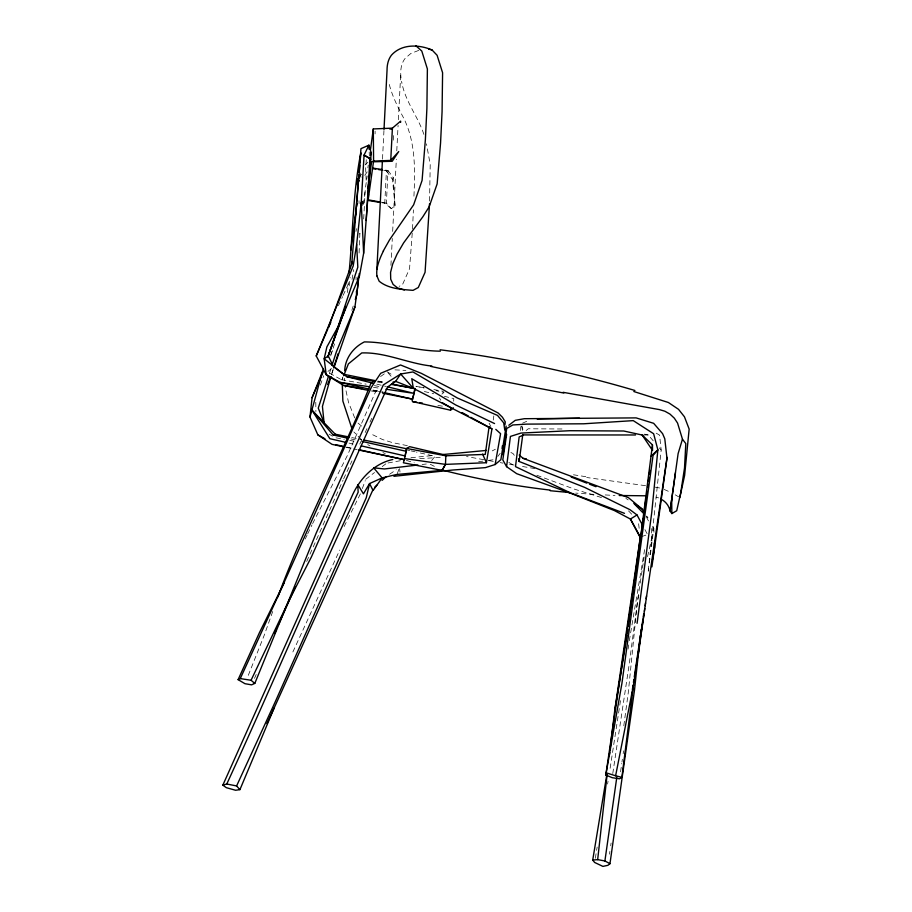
<?xml version="1.0" encoding="UTF-8"?>
<svg xmlns="http://www.w3.org/2000/svg" width="912" height="912" viewBox="0 0 912 912"><rect width="100%" height="100%" fill="white"/><g stroke="black" fill="none" stroke-linecap="round" stroke-linejoin="round"><path stroke-width="0.68" stroke-dasharray="4.56 3.42" d="M375.071 133.939L375.106 131.157M413.934 196.137C415.142 170.111 415.678 142.511 403.902 118.549C397.757 107.023 391.738 95.236 388.786 82.433M429.563 201.05L430.213 164.434L426.474 143.857M362.885 203.729L362.942 200.925M362.486 205.474L362.588 201.313M359.089 253.023L359.898 233.267L359.18 237.462M453.674 401.223L453.788 398.578L444.418 396.332M412.52 229.026L413.41 209.863M387.988 170.476L393.22 177.487L395.033 205.816L391.328 208.631L386.392 203.137L387.988 170.476L383.804 169.814M393.266 140.152L393.619 133.106M382.516 158.984L384.02 129.287M391.328 208.631L384.773 203.216L386.414 170.829L383.77 170.396M390.929 265.335L392.297 238.477M392.662 231.409L396.344 159.315M396.777 150.833L398.088 125.389M398.373 119.734L400.756 73.085M363.683 218.937L365.256 189.286L367.194 175.993M366.282 159.737L365.678 168.766L366.202 181.271M412.235 233.233L409.545 268.709L402.5 284.635L399.171 286.334M347.529 292.49L348.293 282.595M382.618 393.87L382.835 391.339M648.272 570.673L661.177 450.061L659.581 435.127L653.79 431.798M349.171 285.855L350.185 277.476M363.421 204.402L365.256 189.286M648.25 571.357L648.603 568.575M649.321 563L650.21 556.035M650.393 554.633L653.79 528.162L651.852 524.753M520.307 430.51L520.855 426.463M623.797 725.77L628.311 692.333L637.545 600.415L642.242 569.578M493.255 420.033L493.814 415.929M620.559 771.814L621.756 763.435M621.961 762.033L622.36 759.251M623.158 753.665L623.557 750.872M367.867 167.819L368.243 165.175M609.501 854.168L609.9 851.375M610.698 845.812L611.108 843.019M620.479 700.655L609.626 771.472M628.083 649.07L628.699 644.887M612.761 773.547L629.223 664.153L637.556 601.054L639.426 592.732M642.458 568.176L643.313 562.567M643.519 561.165L644.157 556.958M595.319 858.249L597.166 847.054M607.586 784.046L608.042 781.242M629.314 640.703L645.115 546.664M352.032 279.46L353.696 269.656M355.988 231.431L356.467 228.65M647.531 556.662L651.59 538.627M342.741 377.146L342.137 379.688L343.174 377.055M334.533 343.938L330.646 355.942M333.393 368.573L331.25 375.345L333.564 368.642M351.838 310.354L353.548 304.939M329.449 373.339L331.603 366.647M397.301 473.716L399.057 468.7M320.397 385.058L323.657 375.801M272.734 611.45L264.206 635.333L247.049 678.471M395.033 205.816L392.502 179.493L393.22 177.487M360.377 493.882L344.086 526.623M362.326 488.57L365.267 480.601M331.523 368.562L327.305 371.925L341.339 379.677L342.251 377.511M330.714 354.551L332.401 350.63M254.494 678.38L256.215 674.504M306.706 561.484L343.037 480.179M338.432 305.668L342.547 296.674M343.129 295.385L349.604 281.249M292.877 651.966L339.72 550.073M343.619 478.891L351.998 460.856M359.773 444.098L362.771 437.657M365.165 432.505L366.955 428.64M369.953 422.199L371.743 418.334M305.224 538.992L307.07 535.15M307.686 533.862L311.995 524.89M312.611 523.602L347.119 456.023L375.584 391.795L378.503 389.253M364.766 175.309L367.217 171.901M359.932 176.347L361.574 174.181M497.849 456.399L500.186 453.321M431.65 460.526L435.047 456.331L416.408 452.09M365.222 164.855L367.992 162.108M526.144 430.521L528.242 428.777L564.676 429.005M441.898 394.109L444.007 392.377L435.993 390.632M365.758 479.267L374.536 472.519M382.219 466.613L386.608 463.239M380.578 376.553L386.015 372.586M389.595 474.274L396.196 469.726M492.252 450.893L495.353 449.228M522.508 423.191L527.695 420.899M418.722 50.399L410.924 53.42L405.281 58.208A350.071 79.868 38.7 0 0 401.896 83.06M641.558 536.632L646.369 534.956M387.988 462.988L401.816 460.457M478.652 461.689L482.87 461.141M488.49 460.4L495.512 459.477M422.119 464.493L426.314 464.003M410.97 457.699L434.716 455.35M419.759 458.588L443.198 457.311M643.37 435.013L648.215 434.967L654.702 442.514M394.953 369.862L405.886 370.409M593.963 494.361L575.666 493.107M605.192 494.942L615.007 495.455M645.536 485.697L586.724 477.512M373.498 387.349L379.039 388.17M437.908 405.475L443.528 406.33M382.117 202.772L384.773 203.216M377.317 381.968L382.88 382.937M372.837 390.53L377.032 391.259M378.423 391.499L382.618 392.228M341.339 379.677L366.134 384.146M374.41 385.639L381.296 386.882M382.185 202.373L386.392 203.137M424.205 387.794L415.952 386.289L423.966 388.022M433.838 389.561L443.471 391.328M336.015 437.817L344.269 439.39M349.775 440.428L353.902 441.214M655.147 487.133L660.71 488.194M371.207 390.929L376.747 392.035M377.899 381.102L383.393 382.196M377.978 381.193L383.473 382.31M407.333 445.649L392.57 442.639L382.538 439.55L370.762 433.793M351.736 437.566L361.346 439.527M345.956 447.302L357.082 449.662M644.431 434.146L648.215 434.967M346.72 447.074L352.214 448.259M351.04 438.957L355.178 439.88M407.083 449.969L409.75 450.585M411.084 450.881L415.074 451.793M349.011 443.084L353.115 444.019M373.076 390.017L379.916 391.601M424.354 391.522L433.713 393.767M376.759 384.123L386.335 386.506M656.002 497.12L658.646 497.906M601.441 497.542L574.492 489.174L536.131 474.992M406.41 460.389L414.253 462.829M664.107 489.413L670.787 492.389M382.915 452.569L385.286 453.595M510.88 452.5L513.034 453.549L515.531 456.969M430.293 464.276L436.255 467.32M675.222 494.828L678.676 496.835M508.873 462.475L514.573 465.793M387.11 371.8L393.836 375.824M367.753 444.577L370.055 445.979M329.141 434.135L332.435 436.187M625.894 498.385L628.197 499.89M361.334 439.573L353.89 431.969M358.063 423.111L362.292 426.679M646.084 515.998L647.976 517.948L646.483 515.69M628.528 510.914L632.461 514.972M388.056 372.86L391.841 377.112M659.33 447.895L661.177 450.061M386.414 170.829L392.502 179.493M354.7 417.89L348.521 402.397L345.26 387.212M439.424 397.906L440.827 400.265M646.54 517.321L648.489 520.934M644.932 529.644L647.577 534.535M489.117 423.145L490.816 426.577M423.875 134.372C418.027 116.656 405.475 101.734 401.93 83.083M521.892 426.018L522.918 429.392M360.115 172.984L361.494 179.858M521.721 426.44L522.473 430.453M638.639 523.773L639.38 530.545M399.616 468.597L399.992 472.074M344.326 378.286L344.588 380.828M651.248 528.527L652.046 542.503M653.79 528.162L653.961 532.289M369.189 151.962L369.371 156.043M356.011 277.191L356.09 279.995M358.997 200.743L359.077 203.57M315.791 402.283L315.894 411.574M585.812 476.668A487.76 66.097 10.3 0 1 573.488 474.787M534.888 468.586A487.76 66.097 10.3 0 1 519.646 466.009M514.094 465.052A487.76 66.097 10.3 0 1 508.543 464.094M502.991 463.125A487.76 66.097 10.3 0 1 500.209 462.635M493.267 461.404A487.76 66.097 10.3 0 1 485.173 459.944M483.839 459.705A487.76 66.097 10.3 0 1 466.556 456.524"/><path stroke-width="1.37" d="M358.108 277.009L357.709 286.892L354.905 307.048L334.031 367.308M470.797 417.331L491.956 428.868L486.438 462.726L445.466 464.379L404.609 458.565L403.389 462.772L442.069 470.398L445.466 464.379L445.843 455.795L443.095 454.518L409.648 446.663L406.615 448.453L404.392 459.694L358.473 449.958M360.012 162.53L360.935 148.667L368.904 145.179L371.093 152.452L370.762 159.361L363.637 253.251L359.488 275.926L338.056 326.735L328.263 355.965L324.17 358.769L326.2 374.695L343.505 385.423L368.437 390.382M429.506 203.866L425.072 272.3L418.289 287.519L413.068 290.347C401.588 289.48 388.307 288.785 379.153 281.204L376.941 276.04M380.783 202.122L368.174 199.831L368.459 194.233M376.884 269.257L382.436 160.398M384.02 129.287L387.053 69.916A361.095 81.818 39.6 0 1 391.556 55.062C401.804 43.73 418.996 44.403 432.06 49.978L437.11 55.29L442.594 72.743L442.069 111.766L440.564 142.956L437.144 183.905L429.107 206.91L422.803 216.839L403.594 242.923L397.051 254.163L392.684 264.024L390.564 272.403L390.712 279.209L393.106 284.419L397.689 287.987L404.381 289.959M368.881 181.556L371.549 161.914L373.589 161.105L390.746 160.398L392.399 128.147L400.619 121.148L400.642 122.345M344.713 370.728C345.124 358.268 353.366 347.347 364.367 341.92C389.652 341.954 414.743 351.006 440.325 351.166M368.961 389.071L340.233 382.413L326.2 374.695L316.225 355.965L353.183 265.996L356.649 244.496L361.232 202.453L364.07 155.097L368.904 145.179L369.075 149.249M366.202 220.453L369.953 158.312L364.07 155.097L370.762 159.361L369.953 158.312M349.057 272.711C352.978 232.777 352.898 192.158 360.844 152.794L351.724 264.092L328.423 327.522L330.782 322.381M355.099 219.564L357.971 186.173M358.211 183.392L358.929 175.047M359.168 172.265L359.773 165.311M640.327 635.482L634.524 689.928L609.968 863.698L607.894 865.317L602.912 866.4L594.624 862.456L592.72 860.062L606.811 774.71M640.623 632.689L640.919 629.896M344.565 447.005L332.036 444.349L317.843 434.842L309.989 417.012L312.075 397.7L323.464 369.052M592.72 860.062L597.668 859.628L607.107 774.767M609.387 755.273L609.718 752.503M610.048 749.732L614.665 710.961L640.349 537.054L630.42 519.042L614.335 510.538L571.277 493.517L516.716 473.693L506.582 466.659L502.797 459.876L506.639 434.294M502.079 448.465L502.421 445.672M504.952 424.696L505.282 421.903L502.444 417.251L498.18 413.011L421.333 373.361L400.539 364.971L380.692 373.293L371.366 387.258L278.536 594.977L240.266 678.585L238.1 679.645L244.975 683.704L251.598 684.844L254.801 683.407L316.373 532.688L383.371 384.853L400.664 374.023L412.942 371.948L457.254 397.963L497.507 415.405L503.698 422.86L504.792 430.065M508.839 425.243L515.246 420.341L524.343 418.699L636.109 417.89L653.653 423.316L662.591 433.645L664.791 438.82L666.946 458.086L633.532 684.923L621.881 777.343L619.556 778.791L612.157 777.685L605.807 775.006L639.118 549.081L652.456 444.896L642.162 435.024L623.717 431L569.932 430.715L520.991 433.063L510.424 436.426L506.582 466.659M355.27 299.524L356.558 295.454L359.305 273.452M350.812 250.116L356.09 210.592M356.66 206.363L357.037 203.547M637.078 623.341L651.772 512.316L657.86 449.833L653.63 433.747L633.259 420.626L583.646 423.795L526.931 424.114L512.829 424.958L506.73 428.469L503.048 454.803M667.105 457.379L651.909 566.854M627.296 633.418L627.866 629.234M628.243 626.441L640.349 537.054M675.439 472.735L670.069 511.028L671.859 513.57L676.715 510.731L680.671 493.187L684.513 468.027L685.801 443.608L682.461 439.196L677.559 423.065L674.321 418.163L669.989 414.105L664.905 411.232L659.399 409.591L563.103 392.308M370.534 149.374L373.304 128.934L392.399 128.147M373.304 128.934L373.589 161.105L368.174 199.831M642.299 524.742L637.009 514.961L629.953 509.683L584.546 487.339L519.145 461.483L522.804 434.477M605.807 775.006L621.938 683.305L653.06 455.396L657.86 449.833L651.088 456.114M639.118 549.081L643.336 518.096M643.712 515.28L646.209 496.96M646.597 494.144L646.973 491.329M647.554 487.099L647.93 484.283M648.318 481.468L648.888 477.238M649.276 474.422L649.846 470.193M369.839 161.527L370.192 158.939M370.728 155.04L371.093 152.452M489.083 426.702L485.275 454.415L445.843 455.795L406.615 448.453L405.133 455.943L361.323 445.9M643.986 614.141L638.024 656.366M644.374 611.336L644.773 608.521M645.16 605.716L645.548 602.9M646.141 598.682L646.528 595.867M609.968 863.698L604.895 860.962L616.797 777.309M631.583 695.024L631.982 692.231M367.924 188.18L368.494 184.213M636.998 663.412L637.408 660.596M632.392 689.438L633.019 685.243M633.441 682.45L633.863 679.645M634.285 676.852L642.903 619.465M643.313 616.672L643.735 613.867M506.16 426.098L500.87 459.705L495.136 464.527L485.366 467.639L452.74 470.022L393.893 476.303M412.942 398.031L414.926 388.501L391.248 384.385M614.665 710.961L627.103 634.82M652.456 559.991L654.634 547.405L654.451 543.278M495.136 464.527L500.597 433.69L495.797 429.37M415.245 388.637L412.11 400.562L412.589 401.599L450.505 410.195L450.973 407.744L442.229 402.625M621.881 777.343L615.611 775.77L633.532 684.923M679.828 497.507L684.627 475.403L689.153 429.096L684.456 416.807L678.528 409.328L668.393 402.5L633.829 391.522M309.989 417.012L322.05 373.042M351.724 264.092L352.442 261.436M330.862 376.69L322.426 406.399L324.056 422.712L335.274 434.203L349 437.008M682.461 439.196L678.118 453.595L670.069 511.028C669.134 505.829 665.566 501.315 660.812 499.081M334.248 365.86L338.113 353.674M328.582 376.018L318.265 408.12L324.056 422.712L312.075 410.286L329.836 438.695L346.264 442.457M332.025 365.313L336.334 351.929L354.905 307.048M333.632 366.875L328.263 355.965L345.876 306.797M327.727 357.059L345.705 306.455M277.943 596.858L279.368 592.88C306.044 521.47 342.524 454.427 370.785 383.69L372.962 382.105M327.67 384.419L330.737 376.633M343.699 375.744L348.395 363.888L361.756 352.933C385.445 352.055 408.405 363.683 431.923 366.065M404.392 459.694L360.468 450.038M392.81 459.5C374.581 463.41 360.479 478.002 352.773 494.384L222.847 785.141L226.336 787.683L235.592 790.259L239.924 789.644L274.079 708.145L373.133 489.345M316.225 355.965L327.864 328.822M312.075 397.7L323.372 371.549M274.683 633.156L276.416 629.28M278.73 624.104L295.351 586.883M222.847 785.141L226.769 784.012C271.48 687.146 312.485 588.616 358.154 492.218L357.812 484.614L363.432 493.848L369.565 483.565L382.105 477.888L396.754 474.457L442.206 470.364M238.1 679.645L259.407 632.723L284.293 582.62M239.924 789.644L236.607 785.939L274.854 702.662L366.271 497.735L369.565 483.565L373.054 490.531L382.105 477.888L373.658 467.822L384.431 468.962L417.935 464.995M340.518 319.667L344.052 312.121M266.863 723.535L274.079 708.145M240.266 678.585L251.062 680.272L289.229 599.993L311.266 557.232L387.543 387.03L395.626 381.364L400.664 374.023L413.353 388.352L491.956 428.868M383.268 251.017L389.618 239.742L413.638 204.812L422.085 180.428L425.391 139.479L426.896 108.289L427.386 68.959L421.789 51.061L415.712 45.6M442.069 470.398L445.466 464.379M357.949 187.028L356.649 180.679L359.111 177.43M390.746 160.398L398.738 151.552L392.217 161.287L374.65 161.755L373.589 161.105M374.775 487.099L376.873 485.184M382.105 480.385L386.3 476.554M450.505 410.195L453.378 407.835M637.009 514.961L630.42 519.042L640.11 537.316M312.075 410.286L333.131 434.967L335.274 434.203M392.901 382.174L395.626 381.364L413.353 388.352L411.768 378.708L455.818 405.019L494.566 423.556M443.095 454.518L486.37 450.437M389.823 129.071L392.491 128.934M537.225 419.053L579.462 418.129M635.493 434.978L523.819 434.921L519.156 436.894L515.497 466.625L569.84 492.605L624.503 513.342M619.202 495.501L645.742 495.797M356.649 180.679L359.385 180.85M550.198 490.724L570 492.583M340.233 382.413L369.337 386.734M385.97 389.207L413.695 393.311L387.703 386.848M412.589 401.599L416.807 402.249M419.623 402.671L422.438 403.104M519.224 455.088L523.169 458.371L526.361 458.861M372.62 168.059L382.402 169.598M373.168 168.674L375.812 169.108M378.469 169.541L382.447 170.179M367.513 200.344L380.794 202.555M356.649 244.496L357.812 267.193L338.056 326.735L326.895 346.879L324.17 358.769L346.663 376.633L374.524 381.478M343.505 385.423L361.665 388.58M597.668 859.628L604.895 860.962M226.769 784.012L236.607 785.939M383.667 393.414L412.76 399.205L384.02 392.548M375.22 380.635L343.619 374.251L334.75 367.696M391.715 383.975L410.959 387.862M364.093 440.086L406.638 448.761M335.719 444.703L342.593 446.185M333.131 434.967L348.293 438.341M362.064 441.419L406.159 451.269M346.663 376.633L372.655 383.097M428.594 49.088L432.06 49.978M606.104 772.817L615.611 775.77M523.169 458.371L628.459 497.667L641.991 508.919L643.291 511.313M571.208 477.056L586.838 483.143M589.437 484.169L595.946 486.7M462.088 412.589L468.312 415.975M317.843 434.842L324.991 438.786M635.094 504.404L641.991 508.919M251.062 680.272L254.801 683.407M633.794 503.333L644.191 514.049M642.162 435.024L652.536 450.471L652.456 444.896M352.009 428.879L342.866 401.063L342.274 383.701M482.596 454.096L486.438 462.726M518.506 458.804L519.145 461.483M361.232 202.453L363.637 253.251M356.432 291.247L356.558 295.454M671.688 499.081L671.859 513.57M440.074 349.786A487.555 188.237 10.4 0 1 634.9 390.484M563.844 393.038A461.86 39.125 11.2 0 1 430.703 366.396M550.164 490.086A461.86 265.939 11.9 0 1 443.551 470.375M376.998 275.994A340.427 60.876 -37.9 0 1 383.496 250.868"/></g></svg>
